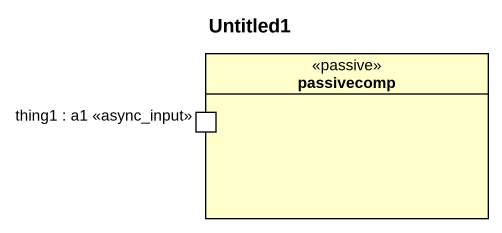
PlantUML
@startuml
title Untitled1
rectangle passivecomp <<passive>> {
  port "thing1 : a1 <<async_input>>" as thing1_a1_async_input
}
@enduml
